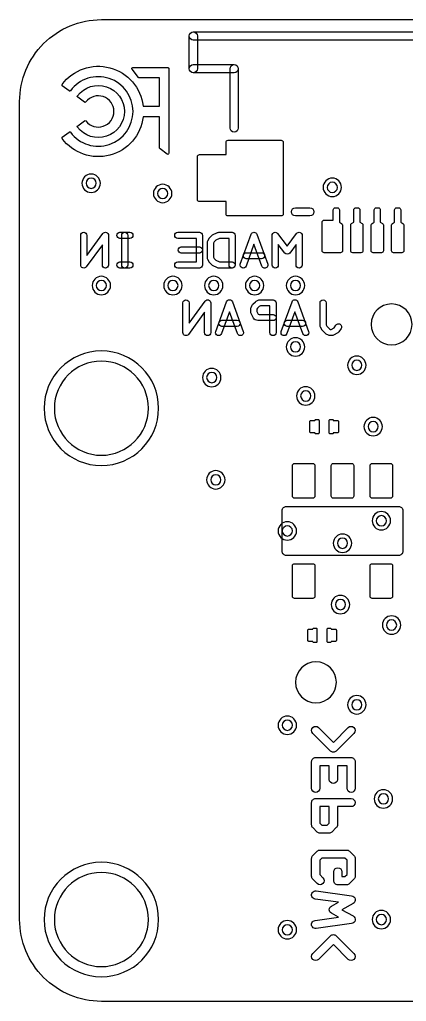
# Model space of a CAD drawing. Extents: x 0 to 25, y 0 to 24.
# Drawn here: x 0 to 9.46, y 0 to 24 of the extents above; entities that cross this region are included whole.
import ezdxf

# ---------------------------------------------------------------- set-up
doc = ezdxf.new("R2010")
doc.units = 0
for name, color, linetype in [('HOLE_1_2', 7, 'CONTINUOUS'), ('NC_Resist-B', 111, 'CONTINUOUS'), ('NC_Symbol-B', 140, 'CONTINUOUS'), ('OUTLINE', 7, 'CONTINUOUS')]:
    doc.layers.add(name, color=color, linetype=linetype)

msp = doc.modelspace()

# ---------------------------------------------------------------- linework, layer by layer
at = {"layer": 'HOLE_1_2'}
for points in [[(1.875, 20, 1), (1.625, 20, 1), (1.875, 20)], [(7.775, 19.9, 1), (7.525, 19.9, 1), (7.775, 19.9)], [(3.625, 19.75, 1), (3.375, 19.75, 1), (3.625, 19.75)], [(2.125, 17.5, 1), (1.875, 17.5, 1), (2.125, 17.5)], [(3.875, 17.5, 1), (3.625, 17.5, 1), (3.875, 17.5)], [(4.875, 17.5, 1), (4.625, 17.5, 1), (4.875, 17.5)], [(5.875, 17.5, 1), (5.625, 17.5, 1), (5.875, 17.5)], [(6.875, 17.5, 1), (6.625, 17.5, 1), (6.875, 17.5)], [(6.875, 16, 1), (6.625, 16, 1), (6.875, 16)], [(3.15, 14.5, 1), (0.85, 14.5, 1), (3.15, 14.5)], [(8.375, 15.55, 1), (8.125, 15.55, 1), (8.375, 15.55)], [(4.825, 15.25, 1), (4.575, 15.25, 1), (4.825, 15.25)], [(7.125, 14.8, 1), (6.875, 14.8, 1), (7.125, 14.8)], [(8.775, 14.05, 1), (8.525, 14.05, 1), (8.775, 14.05)], [(4.925, 12.75, 1), (4.675, 12.75, 1), (4.925, 12.75)], [(8.975, 11.75, 1), (8.725, 11.75, 1), (8.975, 11.75)], [(6.675, 11.5, 1), (6.425, 11.5, 1), (6.675, 11.5)], [(8.025, 11.2, 1), (7.775, 11.2, 1), (8.025, 11.2)], [(7.975, 9.7, 1), (7.725, 9.7, 1), (7.975, 9.7)], [(9.225, 9.2, 1), (8.975, 9.2, 1), (9.225, 9.2)], [(8.375, 7.25, 1), (8.125, 7.25, 1), (8.375, 7.25)], [(6.675, 6.75, 1), (6.425, 6.75, 1), (6.675, 6.75)], [(9.025, 4.95, 1), (8.775, 4.95, 1), (9.025, 4.95)], [(3.15, 2, 1), (0.85, 2, 1), (3.15, 2)], [(8.975, 2, 1), (8.725, 2, 1), (8.975, 2)], [(6.675, 1.75, 1), (6.425, 1.75, 1), (6.675, 1.75)]]:
    msp.add_lwpolyline(points, format="xyb", close=True, dxfattribs=at)
at = {"layer": 'NC_Resist-B'}
for points in [[(5.05, 19.55), (4.4, 19.55, -0.414214), (4.35, 19.6), (4.35, 20.65, -0.414214), (4.4, 20.7), (5.05, 20.7), (5.05, 21, -0.414214), (5.1, 21.05), (6.4, 21.05, -0.414214), (6.45, 21), (6.45, 19.25, -0.414214), (6.4, 19.2), (5.1, 19.2, -0.414214), (5.05, 19.25)], [(1.975, 20, 1), (1.525, 20, 1), (1.975, 20)], [(3.725, 19.75, 1), (3.275, 19.75, 1), (3.725, 19.75)], [(7.875, 19.9, 1), (7.425, 19.9, 1), (7.875, 19.9)], [(7.4, 19.05, -0.414214), (7.45, 19.1), (7.675, 19.1), (7.675, 19.35, -0.414214), (7.725, 19.4), (7.775, 19.4, -0.414214), (7.825, 19.35), (7.825, 19.05), (7.87774, 19.01484, -0.250737), (7.9, 18.97324), (7.9, 18.35, -0.414214), (7.85, 18.3), (7.45, 18.3, -0.414214), (7.4, 18.35)], [(8.1, 18.97324, -0.250737), (8.12226, 19.01484), (8.175, 19.05), (8.175, 19.35, -0.414214), (8.225, 19.4), (8.275, 19.4, -0.414214), (8.325, 19.35), (8.325, 19.05), (8.37774, 19.01484, -0.250737), (8.4, 18.97324), (8.4, 18.35, -0.414214), (8.35, 18.3), (8.15, 18.3, -0.414214), (8.1, 18.35)], [(8.6, 18.97324, -0.250737), (8.62226, 19.01484), (8.675, 19.05), (8.675, 19.35, -0.414214), (8.725, 19.4), (8.775, 19.4, -0.414214), (8.825, 19.35), (8.825, 19.05), (8.87774, 19.01484, -0.250737), (8.9, 18.97324), (8.9, 18.35, -0.414214), (8.85, 18.3), (8.65, 18.3, -0.414214), (8.6, 18.35)], [(9.1, 18.97324, -0.250737), (9.12226, 19.01484), (9.175, 19.05), (9.175, 19.35, -0.414214), (9.225, 19.4), (9.275, 19.4, -0.414214), (9.325, 19.35), (9.325, 19.05), (9.37774, 19.01484, -0.250737), (9.4, 18.97324), (9.4, 18.35, -0.414214), (9.35, 18.3), (9.15, 18.3, -0.414214), (9.1, 18.35)], [(2.225, 17.5, 1), (1.775, 17.5, 1), (2.225, 17.5)], [(3.975, 17.5, 1), (3.525, 17.5, 1), (3.975, 17.5)], [(4.975, 17.5, 1), (4.525, 17.5, 1), (4.975, 17.5)], [(5.975, 17.5, 1), (5.525, 17.5, 1), (5.975, 17.5)], [(6.975, 17.5, 1), (6.525, 17.5, 1), (6.975, 17.5)], [(9.6, 16.55, 1), (8.6, 16.55, 1), (9.6, 16.55)], [(6.975, 16, 1), (6.525, 16, 1), (6.975, 16)], [(2, 13.1, 1), (2, 15.9, 1), (2, 13.1)], [(8.475, 15.55, 1), (8.025, 15.55, 1), (8.475, 15.55)], [(4.925, 15.25, 1), (4.475, 15.25, 1), (4.925, 15.25)], [(7.225, 14.8, 1), (6.775, 14.8, 1), (7.225, 14.8)], [(7.125, 13.9, -0.414214), (7.1, 13.925), (7.1, 14.175, -0.414214), (7.125, 14.2), (7.225, 14.2), (7.225, 14.2, -0.414214), (7.25, 14.225), (7.3, 14.225, -0.414214), (7.325, 14.2), (7.325, 13.9, -0.414214), (7.3, 13.875), (7.25, 13.875, -0.414214), (7.225, 13.9)], [(7.775, 14.2, -0.414214), (7.8, 14.175), (7.8, 13.925, -0.414214), (7.775, 13.9), (7.675, 13.9), (7.675, 13.9, -0.414214), (7.65, 13.875), (7.6, 13.875, -0.414214), (7.575, 13.9), (7.575, 14.2, -0.414214), (7.6, 14.225), (7.65, 14.225, -0.414214), (7.675, 14.2)], [(8.875, 14.05, 1), (8.425, 14.05, 1), (8.875, 14.05)], [(5.025, 12.75, 1), (4.575, 12.75, 1), (5.025, 12.75)], [(7.225, 12.35, -0.414214), (7.175, 12.3), (6.725, 12.3, -0.414214), (6.675, 12.35), (6.675, 13.1, -0.414214), (6.725, 13.15), (7.175, 13.15, -0.414214), (7.225, 13.1)], [(8.175, 12.35, -0.414214), (8.125, 12.3), (7.675, 12.3, -0.414214), (7.625, 12.35), (7.625, 13.1, -0.414214), (7.675, 13.15), (8.125, 13.15, -0.414214), (8.175, 13.1)], [(9.125, 12.35, -0.414214), (9.075, 12.3), (8.625, 12.3, -0.414214), (8.575, 12.35), (8.575, 13.1, -0.414214), (8.625, 13.15), (9.075, 13.15, -0.414214), (9.125, 13.1)], [(9.075, 11.75, 1), (8.625, 11.75, 1), (9.075, 11.75)], [(6.775, 11.5, 1), (6.325, 11.5, 1), (6.775, 11.5)], [(8.125, 11.2, 1), (7.675, 11.2, 1), (8.125, 11.2)], [(7.225, 9.9, -0.414214), (7.175, 9.85), (6.725, 9.85, -0.414214), (6.675, 9.9), (6.675, 10.65, -0.414214), (6.725, 10.7), (7.175, 10.7, -0.414214), (7.225, 10.65)], [(9.125, 9.9, -0.414214), (9.075, 9.85), (8.625, 9.85, -0.414214), (8.575, 9.9), (8.575, 10.65, -0.414214), (8.625, 10.7), (9.075, 10.7, -0.414214), (9.125, 10.65)], [(8.075, 9.7, 1), (7.625, 9.7, 1), (8.075, 9.7)], [(9.325, 9.2, 1), (8.875, 9.2, 1), (9.325, 9.2)], [(7.075, 8.8, -0.414214), (7.05, 8.825), (7.05, 9.075, -0.414214), (7.075, 9.1), (7.175, 9.1), (7.175, 9.1, -0.414214), (7.2, 9.125), (7.25, 9.125, -0.414214), (7.275, 9.1), (7.275, 8.8, -0.414214), (7.25, 8.775), (7.2, 8.775, -0.414214), (7.175, 8.8)], [(7.725, 9.1, -0.414214), (7.75, 9.075), (7.75, 8.825, -0.414214), (7.725, 8.8), (7.625, 8.8), (7.625, 8.8, -0.414214), (7.6, 8.775), (7.55, 8.775, -0.414214), (7.525, 8.8), (7.525, 9.1, -0.414214), (7.55, 9.125), (7.6, 9.125, -0.414214), (7.625, 9.1)], [(7.75, 7.8, 1), (6.75, 7.8, 1), (7.75, 7.8)], [(8.475, 7.25, 1), (8.025, 7.25, 1), (8.475, 7.25)], [(6.775, 6.75, 1), (6.325, 6.75, 1), (6.775, 6.75)], [(9.125, 4.95, 1), (8.675, 4.95, 1), (9.125, 4.95)], [(2, 0.6, 1), (2, 3.4, 1), (2, 0.6)], [(9.075, 2, 1), (8.625, 2, 1), (9.075, 2)], [(6.775, 1.75, 1), (6.325, 1.75, 1), (6.775, 1.75)]]:
    msp.add_lwpolyline(points, format="xyb", close=True, dxfattribs=at)
at = {"layer": 'NC_Symbol-B'}
for points in [[(4.15, 23.6, -1), (4.35, 23.6), (4.35, 22.8, -1), (4.15, 22.8)], [(20.75, 23.7, -1), (20.75, 23.5), (4.25, 23.5, -1), (4.25, 23.7)], [(3.02215, 21.62271, -0.676913), (1.03966, 21.09393), (1.03966, 21.09393, -0.412693), (1.04464, 21.12884), (1.20834, 21.25224, -0.415904), (1.24344, 21.24722), (1.24344, 21.24722, 3.016384), (1.24344, 22.26278), (1.24344, 22.26278, -0.415904), (1.20834, 22.25776), (1.04464, 22.38116, -0.412693), (1.03966, 22.41607), (1.03966, 22.41607, -0.67691), (3.02215, 21.8873), (3.4251, 21.8873), (3.4251, 22.57521), (2.92671, 22.57521, -0.231866), (2.90695, 22.58489), (2.75081, 22.78625, -0.623666), (2.77057, 22.82657), (3.625, 22.82657, -0.414214), (3.65, 22.80157), (3.65, 20.73153, -0.614753), (3.61019, 20.71139), (3.43529, 20.83999, -0.238556), (3.4251, 20.86013), (3.4251, 21.62271)], [(4.25, 22.7, -1), (4.25, 22.9), (5.25, 22.9, -1), (5.25, 22.7)], [(5.15, 22.8, -1), (5.35, 22.8), (5.35, 21.35, -1), (5.15, 21.35)], [(1.42078, 22.10296, -0.417656), (1.41558, 22.13814), (1.41558, 22.13814, -2.993734), (1.41558, 21.37186), (1.41558, 21.37186, -0.417656), (1.42078, 21.40704), (1.58613, 21.52827, -0.408883), (1.6208, 21.52325), (1.6208, 21.52325, 2.963536), (1.6208, 21.98675), (1.6208, 21.98675, -0.408883), (1.58613, 21.98173)], [(6.75, 19.2, -1), (6.75, 19.4), (7.1, 19.4, -1), (7.1, 19.2)], [(2.175, 18, -1), (2.025, 18), (2.025, 18.49633), (1.63072, 17.9558, -0.725784), (1.49513, 18), (1.49513, 18.72642, -1), (1.64513, 18.72642), (1.64513, 18.23009), (2.03941, 18.77062, -0.725784), (2.175, 18.72642)], [(2.6974, 18.80142, -1), (2.6974, 18.65142), (2.45584, 18.65142, -1), (2.45584, 18.80142)], [(2.64772, 18, -1), (2.49772, 18), (2.49772, 18.72642, -1), (2.64772, 18.72642)], [(3.86883, 18.65142, -1), (3.86883, 18.80142), (4.3987, 18.80142, -0.414214), (4.4737, 18.72642), (4.4737, 18, -0.414214), (4.3987, 17.925), (3.86883, 17.925, -1), (3.86883, 18.075), (4.3237, 18.075), (4.3237, 18.65142)], [(5.2737, 18, -1), (5.1237, 18), (5.1237, 18.65142), (4.88864, 18.65142), (4.79927, 18.60814), (4.7609, 18.56833), (4.74383, 18.53732), (4.74383, 18.1891), (4.7609, 18.15809), (4.79927, 18.11827), (4.88863, 18.075), (5.1987, 18.075, -1), (5.1987, 17.925), (4.87143, 17.925, -0.113231), (4.83874, 17.9325), (4.72185, 17.9891, -0.088472), (4.70053, 18.00456), (4.64599, 18.06117, -0.065961), (4.6343, 18.07703), (4.60313, 18.13363, -0.126514), (4.59383, 18.16981), (4.59383, 18.5566, -0.12648), (4.60313, 18.59277), (4.6343, 18.64938, -0.065989), (4.64599, 18.66525), (4.70053, 18.72185, -0.088472), (4.72185, 18.73731), (4.83874, 18.79392, -0.113231), (4.87143, 18.80142), (5.1987, 18.80142, -0.414214), (5.2737, 18.72642)], [(6.06916, 18.0257, -1), (5.92824, 17.9743), (5.73376, 18.50753), (5.53929, 17.9743, -1), (5.39837, 18.0257), (5.6633, 18.75212, -0.699716), (5.80422, 18.75212)], [(6.91266, 18, -1), (6.76266, 18), (6.76266, 18.5003), (6.60948, 18.2948, -0.497802), (6.4898, 18.29403), (6.32824, 18.50507), (6.32824, 18, -1), (6.17824, 18), (6.17824, 18.72642, -0.716973), (6.31279, 18.77201), (6.54855, 18.46405), (6.77753, 18.77124, -0.721828), (6.91266, 18.72642)], [(4.3987, 18.44292, -1), (4.3987, 18.29292), (3.95454, 18.29292, -1), (3.95454, 18.44292)], [(5.92078, 18.30142, -1), (5.92078, 18.15142), (5.54675, 18.15142, -1), (5.54675, 18.30142)], [(2.6974, 18.075, -1), (2.6974, 17.925), (2.45584, 17.925, -1), (2.45584, 18.075)], [(4.675, 16.35, -1), (4.525, 16.35), (4.525, 16.84633), (4.13072, 16.3058, -0.725784), (3.99513, 16.35), (3.99513, 17.07642, -1), (4.14513, 17.07642), (4.14513, 16.58009), (4.53941, 17.12062, -0.725784), (4.675, 17.07642)], [(5.47046, 16.3757, -1), (5.32954, 16.3243), (5.13506, 16.85753), (4.94059, 16.3243, -1), (4.79967, 16.3757), (5.0646, 17.10212, -0.699716), (5.20552, 17.10212)], [(6.275, 16.35, -1), (6.125, 16.35), (6.125, 17.00142), (5.89103, 17.00142), (5.86138, 16.98603), (5.81873, 16.94731), (5.80747, 16.92004), (5.80747, 16.86712), (5.84028, 16.79903), (5.86045, 16.79292), (6.2, 16.79292, -1), (6.2, 16.64292), (5.84935, 16.64292, -0.073621), (5.82762, 16.64614), (5.76528, 16.66501, -0.209984), (5.71944, 16.70424), (5.6649, 16.81745, -0.112704), (5.65747, 16.85), (5.65747, 16.93491, -0.098199), (5.66315, 16.96353), (5.68652, 17.02013, -0.110983), (5.70543, 17.04704), (5.76777, 17.10364, -0.064683), (5.78363, 17.11468), (5.83818, 17.14299, -0.12026), (5.87273, 17.15142), (6.2, 17.15142, -0.414214), (6.275, 17.07642)], [(7.07046, 16.3757, -1), (6.92954, 16.3243), (6.73506, 16.85753), (6.54059, 16.3243, -1), (6.39967, 16.3757), (6.6646, 17.10212, -0.699716), (6.80552, 17.10212)], [(7.35097, 17.07642, -1), (7.50097, 17.07642), (7.50097, 16.5391), (7.51849, 16.50728), (7.58136, 16.43877), (7.60791, 16.425), (7.62463, 16.425), (7.69249, 16.46292), (7.7369, 16.53205, -1), (7.8631, 16.45097), (7.80855, 16.36606, -0.123142), (7.78204, 16.34113), (7.68075, 16.28453, -0.128104), (7.64416, 16.275), (7.58961, 16.275, -0.120226), (7.55507, 16.28343), (7.50052, 16.31173, -0.087646), (7.4798, 16.32759), (7.40188, 16.4125, -0.059853), (7.39144, 16.42703), (7.36027, 16.48363, -0.126514), (7.35097, 16.51981)], [(5.32208, 16.65142, -1), (5.32208, 16.50142), (4.94805, 16.50142, -1), (4.94805, 16.65142)], [(6.92208, 16.65142, -1), (6.92208, 16.50142), (6.54805, 16.50142, -1), (6.54805, 16.65142)], [(9.275, 12.1, -0.414214), (9.375, 12), (9.375, 11, -0.414214), (9.275, 10.9), (6.525, 10.9, -0.414214), (6.425, 11), (6.425, 12, -0.414214), (6.525, 12.1)], [(7.17254, 6.55223, -1), (7.31412, 6.69349), (7.67667, 6.33015), (8.03921, 6.69349, -1), (8.18079, 6.55223), (7.74746, 6.11794, -0.414871), (7.60588, 6.11794)], [(7.14333, 5.86, -0.414214), (7.24333, 5.96), (8.11, 5.96, -0.414214), (8.21, 5.86), (8.21, 5.20857, -1), (8.01, 5.20857), (8.01, 5.76), (7.77667, 5.76), (7.77667, 5.42571, -1), (7.57667, 5.42571), (7.57667, 5.76), (7.34333, 5.76), (7.34333, 5.20857, -1), (7.14333, 5.20857)], [(7.14333, 4.86, -0.414214), (7.24333, 4.96), (8.11, 4.96, -1), (8.11, 4.76), (7.77667, 4.76), (7.77667, 4.31714, -0.198622), (7.74746, 4.2465), (7.63912, 4.13793, -0.199195), (7.56833, 4.10857), (7.35167, 4.10857, -0.199173), (7.28088, 4.13793), (7.17254, 4.2465, -0.198643), (7.14333, 4.31714)], [(7.42246, 3.01921, -1), (7.28088, 2.87793), (7.17254, 2.9865, -0.198643), (7.14333, 3.05714), (7.14333, 3.49143, -0.198622), (7.17254, 3.56207), (7.28088, 3.67064, -0.199195), (7.35167, 3.7), (8.00167, 3.7, -0.199205), (8.07246, 3.67063), (8.18079, 3.56206, -0.198617), (8.21, 3.49143), (8.21, 3.05714, -0.198617), (8.18079, 2.98651), (8.07246, 2.87794, -0.199205), (8.00167, 2.84857), (7.785, 2.84857, -0.414214), (7.685, 2.94857), (7.685, 3.16571, -1), (7.885, 3.16571), (7.885, 3.04857), (7.96018, 3.04857), (8.01, 3.0985), (8.01, 3.45007), (7.96018, 3.5), (7.39315, 3.5), (7.34333, 3.45007), (7.34333, 3.0985)], [(7.22961, 2.50095, -1), (7.25705, 2.69905), (8.12372, 2.57905, -0.720747), (8.15845, 2.39252), (7.88307, 2.24), (8.15845, 2.08748, -0.720747), (8.12372, 1.90095), (7.25705, 1.78095, -1), (7.22961, 1.97905), (7.79906, 2.0579), (7.62822, 2.15252, -0.589296), (7.62822, 2.32748), (7.79906, 2.4221)], [(7.31412, 1.02651, -1), (7.17254, 1.16777), (7.60588, 1.60206, -0.414871), (7.74746, 1.60206), (8.18079, 1.16777, -1), (8.03921, 1.02651), (7.67667, 1.38985)]]:
    msp.add_lwpolyline(points, format="xyb", close=True, dxfattribs=at)
msp.add_lwpolyline([(7.57667, 4.3585), (7.57667, 4.76), (7.34333, 4.76), (7.34333, 4.3585), (7.39315, 4.30857), (7.52685, 4.30857)], close=True, dxfattribs=at)
at = {"layer": 'OUTLINE'}
msp.add_lwpolyline([(25, 2, -0.414214), (23, 0), (2, 0, -0.414214), (0, 2), (0, 22, -0.414214), (2, 24), (23, 24, -0.414214), (25, 22)], format="xyb", close=True, dxfattribs=at)

doc.saveas('drawing.dxf')
